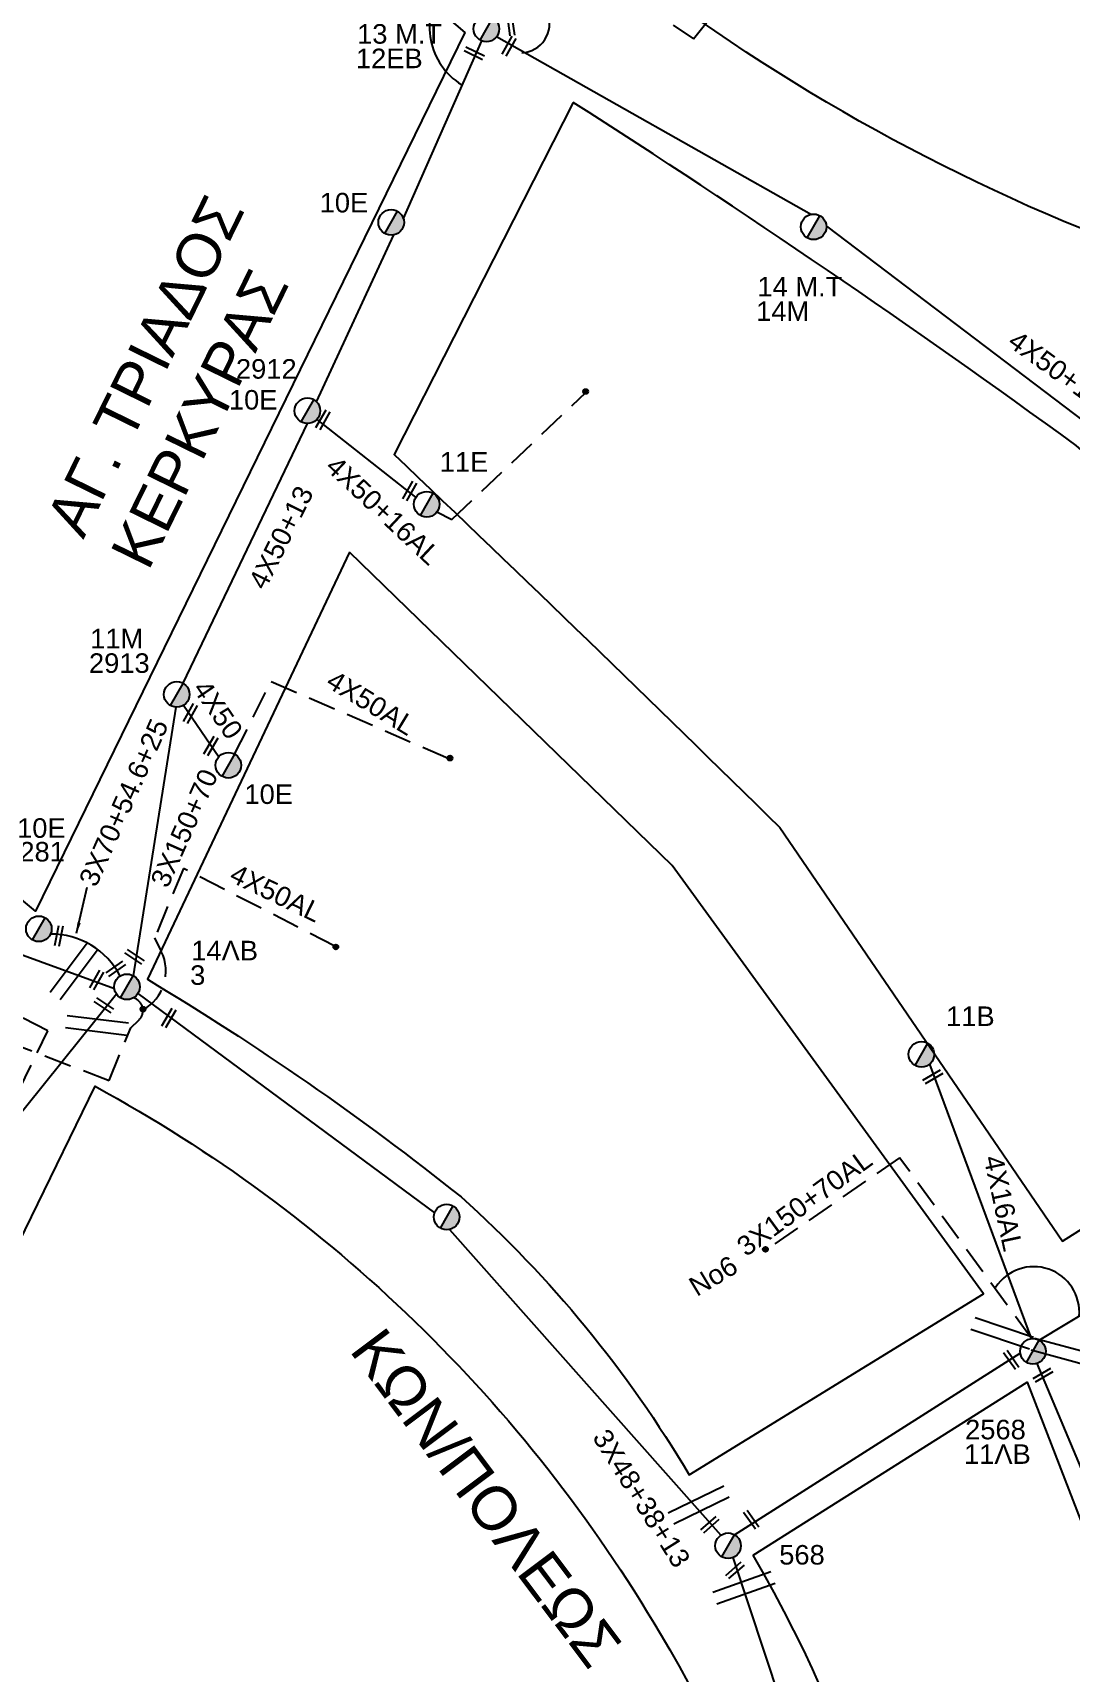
# Model space of a CAD drawing. Header units: millimetres. Extents: x 898 to 3196, y 765 to 1779.
# Drawn here: x 1254.3 to 1349.9, y 1395 to 1546 of the extents above; entities that cross this region are included whole.
import ezdxf
from ezdxf.enums import TextEntityAlignment as Align

# ---------------------------------------------------------------- set-up
doc = ezdxf.new("R2010")
doc.units = ezdxf.units.MM
doc.linetypes.add('DASHED', pattern=[19.05, 12.7, -6.35])
for name, color, linetype in [('Γυμνά εναέρια ΧΤ (3Φ)   4x16AL', 7, 'Continuous'), ('Γυμνά εναέρια ΧΤ (3Φ)   4x50AL', 7, 'Continuous'), ('Γυμνά εναέρια ΧΤ και ΦΟΠ (3Φ)   4x50+16AL', 7, 'Continuous'), ('Εναέρια παροχή ΧΤ 4x16', 7, 'SYN_LINE'), ('Επιγραφές - Σχήματα', 7, 'Continuous'), ('Καλώδια ΧΤ   3x150+70AL', 7, 'DASHED'), ('Καλώδια ΧΤ   3x150AL+50CU', 7, 'DASHED'), ('Καλώδια ΧΤ   3x48+38+16.5', 7, 'DASHED'), ('Καλώδια ΧΤ   4x50+13', 7, 'SYN_LINE'), ('Μηχανική τομή', 7, 'Continuous'), ('Στύλος ΦΜ', 7, 'Continuous'), ('Στύλος ΦΜ @ 1', 7, 'Continuous'), ('Συνδέσεις', 7, 'Continuous'), ('Συνεστραμμένα ΧΤ   3x70+54.6+25AL', 7, 'SYN_LINE'), ('Τομή', 7, 'Continuous'), ('Υπόβαθρο ΔΕΗ', 7, 'Continuous')]:
    doc.layers.add(name, color=color, linetype=linetype)
doc.styles.add('ar', font='arial.ttf')
doc.styles.get("Standard").update_dxf_attribs({"font": 'arial.ttf'})
doc.linetypes.add('SYN_LINE', pattern='A,0.5,-0.0001,["/\\/\\/\\/",Standard,S=0.1,R=0,X=0,Y=-0.05],-0.25', length=0.7501)
doc.dimstyles.new('ISO-25', dxfattribs={"dimtxt": 2.5, "dimasz": 2.5, "dimexe": 1.25, "dimexo": 0.625, "dimtad": 1, "dimtxsty": 'Standard', "dimcen": 2.5, "dimadec": 0, "dimazin": 0, "dimtfac": 1, "dimtmove": 0, "dimatfit": 3, "dimfxl": 1, "dimarcsym": 0})

# ---------------------------------------------------------------- blocks, each defined once
blk = doc.blocks.new('ΥΠΑΡΧΩΝ ΤΣΙΜΕΝΤΕΝΙΟΣ ΣΤΥΛΟΣ')
at = {"layer": 'Στύλος ΦΜ'}
blk.add_hatch(color=7, dxfattribs=at).paths.add_polyline_path([(-1.29, -2.28, 0.574793), (2.62, 0, 0.268822), (1.3, 2.27)])
at = {"layer": 'Στύλος ΦΜ', "color": 7}
blk.add_line((-1.29, -2.28), (1.3, 2.27), dxfattribs=at)
blk.add_circle((0, 0), 2.62, dxfattribs=at)
at = {"layer": 'Στύλος ΦΜ', "flags": 4}
for tag, p in [('ΑΡΙΘΜΟΣ', (-4.68, 8.05)), ('ΤΥΠΟΣ', (-4.91, 3.03))]:
    blk.add_attdef(tag, p, '', height=4, dxfattribs=at)
blk = doc.blocks.new('ΤΟΜΗ')
at = {"layer": 'Τομή', "ltscale": 40}
for p, q in [((-5.68, 0), (5.68, 0)), ((5.68, -2.33), (-5.68, -2.33))]:
    blk.add_line(p, q, dxfattribs=at)
blk = doc.blocks.new('A$C76D1674A')
at = {"layer": 'Τομή', "xscale": 0.5, "yscale": 0.5, "zscale": 0.5}
blk.add_blockref('ΤΟΜΗ', (2.84, 1.17), dxfattribs=at)
blk = doc.blocks.new('_ΣΥΝΔΕΣΗ')
at = {"layer": 'Συνδέσεις', "linetype": 'SYN_LINE', "ltscale": 40}
blk.add_hatch(color=256, dxfattribs=at).paths.add_polyline_path([(0.5, -0.01, 1), (-0.5, -0.01, 1)])
at = {"layer": 'Συνδέσεις'}
blk.add_circle((0, -0.01), 0.5, dxfattribs=at)
blk = doc.blocks.new('ΜΗΧΑΝΙΚΗ ΤΟΜΗ')
at = {"layer": 'Μηχανική τομή', "ltscale": 40}
for p, q in [((-1.89, 0.78), (1.89, 0.78)), ((1.89, 0), (-1.89, 0))]:
    blk.add_line(p, q, dxfattribs=at)

msp = doc.modelspace()

# ---------------------------------------------------------------- linework, layer by layer
at = {"layer": 'Γυμνά εναέρια ΧΤ (3Φ)   4x16AL', "color": 151}
msp.add_lwpolyline([(1346.35, 1425.7), (1336.96, 1451)], dxfattribs=at)
at = {"layer": 'Γυμνά εναέρια ΧΤ (3Φ)   4x50AL', "color": 2, "linetype": 'DASHED', "ltscale": 0.2}
msp.add_lwpolyline([(1272.94, 1479.56), (1276.3, 1486.26), (1292.79, 1479.12)], dxfattribs=at)
at = {"layer": 'Γυμνά εναέρια ΧΤ (3Φ)   4x50AL', "color": 2, "linetype": 'Continuous'}
msp.add_lwpolyline([(1268.24, 1484.07), (1271.48, 1479.32)], dxfattribs=at)
at = {"layer": 'Γυμνά εναέρια ΧΤ (3Φ)   4x50AL', "color": 2, "linetype": 'DASHED', "ltscale": 0.2}
msp.add_lwpolyline([(1282.16, 1461.87), (1268.23, 1469.03), (1265.57, 1462.62), (1266.18, 1461.38, -0.404502), (1264.49, 1456, -20.700286)], format="xyb", dxfattribs=at)
at = {"layer": 'Γυμνά εναέρια ΧΤ και ΦΟΠ (3Φ)   4x50+16AL', "color": 133, "linetype": 'Continuous'}
for points in [[(1297.06, 1545.68), (1326.06, 1529.3)], [(1327.45, 1528.22), (1361.25, 1502.56)]]:
    msp.add_lwpolyline(points, dxfattribs=at)
at = {"layer": 'Γυμνά εναέρια ΧΤ και ΦΟΠ (3Φ)   4x50+16AL', "color": 2, "linetype": 'Continuous'}
msp.add_lwpolyline([(1280.5, 1510.4), (1289.62, 1503.21)], dxfattribs=at)
at = {"layer": 'Γυμνά εναέρια ΧΤ και ΦΟΠ (3Φ)   4x50+16AL', "color": 30, "linetype": 'Continuous'}
msp.add_lwpolyline([(1243.62, 1434.56), (1262.05, 1457.46)], dxfattribs=at)
at = {"layer": 'Γυμνά εναέρια ΧΤ και ΦΟΠ (3Φ)   4x50+16AL', "color": 1}
for points in [[(1318.97, 1407.63), (1345.31, 1424.35)], [(1346.83, 1423.41), (1356.73, 1399.91)]]:
    msp.add_lwpolyline(points, dxfattribs=at)
at = {"layer": 'Εναέρια παροχή ΧΤ 4x16', "color": 133, "linetype": 'DASHED', "ltscale": 0.2}
msp.add_lwpolyline([(1310.16, 1548.83), (1315.22, 1545.47), (1322.55, 1554.78)], dxfattribs=at)
at = {"layer": 'Επιγραφές - Σχήματα', "linetype": 'Continuous'}
for centre, radius, start, end in [((1297.12, 1546.56), 6.24, 143.8704, 238.1921), ((1299.28, 1546.85), 2.66, 272.5378, 21.4984), ((1346.55, 1428.13), 4.2, 354.9859, 146.9128)]:
    msp.add_arc(centre, radius, start, end, dxfattribs=at)
at = {"layer": 'Καλώδια ΧΤ   3x150+70AL', "color": 2, "linetype": 'Continuous'}
msp.add_lwpolyline([(1263.61, 1459.14), (1267.54, 1483.89)], dxfattribs=at)
at = {"layer": 'Καλώδια ΧΤ   3x150+70AL', "color": 2, "ltscale": 0.2}
msp.add_lwpolyline([(1243.4, 1436.78), (1251.89, 1453.11), (1261.38, 1449.5), (1263.37, 1454.35), (1264.11, 1455.04, 0.582751), (1263.61, 1457.1)], format="xyb", dxfattribs=at)
at = {"layer": 'Καλώδια ΧΤ   3x150+70AL', "color": 151, "ltscale": 0.2}
msp.add_lwpolyline([(1346.35, 1425.7), (1334.19, 1442.37), (1321.9, 1433.87)], dxfattribs=at)
at = {"layer": 'Καλώδια ΧΤ   3x150AL+50CU', "color": 85, "ltscale": 0.2}
msp.add_lwpolyline([(1194.76, 1375.78), (1197, 1372.9), (1208.72, 1374.42), (1211.43, 1372.9), (1218.91, 1376.07), (1235.13, 1409.29), (1234.94, 1412.75), (1239.84, 1421.17), (1255.72, 1454.05), (1245.8, 1459.28), (1242.49, 1457.82), (1236.01, 1460.85), (1225.34, 1463.57), (1213.42, 1465.4), (1208.1, 1465.33), (1207.11, 1466.25, 0.485204), (1202.66, 1465.54)], format="xyb", dxfattribs=at)
at = {"layer": 'Καλώδια ΧΤ   3x48+38+16.5', "color": 27, "linetype": 'Continuous'}
msp.add_lwpolyline([(1222.89, 1472.2), (1261.86, 1457.96)], dxfattribs=at)
at = {"layer": 'Καλώδια ΧΤ   3x48+38+16.5', "color": 2, "linetype": 'Continuous'}
for points in [[(1264.03, 1457.5), (1291.36, 1437.29)], [(1292.73, 1435.76), (1317.72, 1407.58)]]:
    msp.add_lwpolyline(points, dxfattribs=at)
at = {"layer": 'Καλώδια ΧΤ   3x48+38+16.5', "color": 85, "linetype": 'Continuous'}
msp.add_lwpolyline([(1318.82, 1405.52), (1331.87, 1366.1)], dxfattribs=at)
at = {"layer": 'Καλώδια ΧΤ   4x50+13', "color": 2, "linetype": 'Continuous'}
for points in [[(1288.48, 1528.91), (1295.71, 1545.3)], [(1280.49, 1512.01), (1287.59, 1527.4)], [(1268.19, 1486.09), (1279.66, 1510.02)]]:
    msp.add_lwpolyline(points, dxfattribs=at)
at = {"layer": 'Καλώδια ΧΤ   4x50+13', "color": 2, "linetype": 'DASHED', "ltscale": 0.2}
msp.add_lwpolyline([(1291.57, 1501.89), (1292.96, 1501.17), (1305.33, 1512.92)], dxfattribs=at)
at = {"layer": 'Καλώδια ΧΤ   4x50+13', "color": 151, "linetype": 'Continuous'}
msp.add_lwpolyline([(1347.06, 1425.55), (1371.15, 1440.1)], dxfattribs=at)
at = {"layer": 'Συνεστραμμένα ΧΤ   3x70+54.6+25AL', "color": 2, "linetype": 'SYN_LINE', "ltscale": 8}
msp.add_arc((1256.08, 1455.89), 7.08, 27.0454, 90.843, dxfattribs=at)
at = {"layer": 'Υπόβαθρο ΔΕΗ'}
for points in [[(1311.48, 1550.27), (1364.58, 1614.25), (1508.48, 1528.1), (1508.31, 1520.51, -0.074946), (1437.71, 1510.31, -0.060429), (1360.66, 1524.33, -0.07756), (1311.48, 1550.27, -2.902324)], [(1178.71, 1528.32), (1245.7, 1611.47, 0.033031), (1271.03, 1570.91, 0.056488), (1294.13, 1546.06), (1254.59, 1465.1), (1178.71, 1528.32)], [(1304.12, 1539.62), (1287.62, 1507.18, -0.004242), (1323.15, 1472.8), (1349.2, 1434.69), (1393.01, 1462.41, 0.057304), (1350.46, 1508, 0.015398), (1304.12, 1539.62, 1.078405)], [(1283.51, 1498.18), (1264.9, 1458.81, -0.033001), (1293.79, 1438.76, -0.076969), (1314.81, 1413.14), (1341.91, 1429.83), (1313.23, 1469.31), (1283.51, 1498.18)], [(1224.88, 1376.72), (1260.1, 1448.95, -0.13593), (1312.13, 1398.52, -0.150273), (1325.38, 1345.69), (1245.29, 1346.53, 0.168927), (1224.88, 1376.72, -6.236232)], [(1320.71, 1405.75), (1345.95, 1421.68), (1375.44, 1345.41), (1337.54, 1345.82, 0.127238), (1320.71, 1405.75, -1.7532)]]:
    msp.add_lwpolyline(points, format="xyb", dxfattribs=at)

# ---------------------------------------------------------------- block references
at = {"layer": 'Γυμνά εναέρια ΧΤ και ΦΟΠ (3Φ)   4x50+16AL', "color": 6, "linetype": 'Continuous', "lineweight": 50}
for p, rotation in [((1256.88, 1456.92), 53.10619101082006), ((1257.37, 1454.32), 353.1166784670468)]:
    msp.add_blockref('A$C76D1674A', p, dxfattribs=dict(at, rotation=rotation))
at = {"layer": 'Γυμνά εναέρια ΧΤ και ΦΟΠ (3Φ)   4x50+16AL', "color": 1, "lineweight": 50}
for p, rotation in [((1340.76, 1426.54), 341.2610303538945), ((1346.32, 1424.62), 344.7829069345602), ((1317.37, 1401.23), 19.47753911235906)]:
    msp.add_blockref('A$C76D1674A', p, dxfattribs=dict(at, rotation=rotation))
at = {"layer": 'Καλώδια ΧΤ   3x48+38+16.5', "color": 2, "linetype": 'Continuous', "lineweight": 50, "rotation": 26.0675043688452}
msp.add_blockref('A$C76D1674A', (1313.4, 1408.59), dxfattribs=at)
at = {"layer": 'Μηχανική τομή'}
for p, xscale, yscale, zscale, rotation in [((1298.58, 1546.75), 0.4999999999999764, 0.4999999999999764, 0.4999999999999764, 97.6522100815161), ((1298.38, 1544.7), 0.4999999999999608, 0.4999999999999608, 0.4999999999999608, 60.25102283641273), ((1295.09, 1544.32), 0.4999999999999499, 0.4999999999999499, 0.4999999999999499, 153.9579999804342), ((1281.24, 1510.28), 0.4999999999999608, 0.4999999999999608, 0.4999999999999608, 60.25102283641273), ((1289.23, 1503.71), 0.4999999999999608, 0.4999999999999608, 0.4999999999999608, 60.25102283641273), ((1269.03, 1483.21), 0.4999999999999608, 0.4999999999999608, 0.4999999999999608, 60.25102283641273), ((1270.92, 1480.21), 0.4999999999999608, 0.4999999999999608, 0.4999999999999608, 60.25102283641273), ((1256.93, 1462.77), 0.4999999999999608, 0.4999999999999608, 0.4999999999999608, 78.63277684906889), ((1263.61, 1460.72), 0.5000000000000329, 0.5000000000000329, 0.5000000000000329, 326.673972634348), ((1260.4, 1458.65), 0.4999999999999608, 0.4999999999999608, 0.4999999999999608, 60.25102283641273), ((1262.1, 1459.62), 0.4999999999999608, 0.4999999999999608, 0.4999999999999608, 34.89007442660792), ((1260.79, 1456.25), 0.5000000000000329, 0.5000000000000329, 0.5000000000000329, 326.673972634348), ((1267.04, 1455.15), 0.4999999999999608, 0.4999999999999608, 0.4999999999999608, 60.25102283641273), ((1337.35, 1449.66), 0.4999999999997862, 0.4999999999997862, 0.4999999999997862, 30.26176277988493), ((1344.31, 1423.63), 0.4999999999998517, 0.4999999999998517, 0.4999999999998517, 305.1895477198746), ((1347.5, 1422.16), 0.4999999999997862, 0.4999999999997862, 0.4999999999997862, 30.26176277988493), ((1320.37, 1408.91), 0.4999999999998517, 0.4999999999998517, 0.4999999999998517, 305.1895477198746), ((1316.84, 1408.4), 0.5000000000000003, 0.5000000000000003, 0.5000000000000003, 41.09657273214179), ((1319.15, 1404.21), 0.5000000000000003, 0.5000000000000003, 0.5000000000000003, 41.09657273214179)]:
    msp.add_blockref('ΜΗΧΑΝΙΚΗ ΤΟΜΗ', p, dxfattribs=dict(at, xscale=xscale, yscale=yscale, zscale=zscale, rotation=rotation))
at = {"layer": 'Στύλος ΦΜ @ 1', "ltscale": 40}
ref = msp.add_blockref('ΥΠΑΡΧΩΝ ΤΣΙΜΕΝΤΕΝΙΟΣ ΣΤΥΛΟΣ', (1296.13, 1546.39), dxfattribs=dict(at, xscale=0.4499999999998181, yscale=0.4499999999998181, zscale=0.4499999999998181))
ref.add_attrib('ΤΥΠΟΣ', '12EB', (1284.11, 1542.77), dxfattribs={"layer": 'Στύλος ΦΜ', "height": 1.8, "flags": 4})
ref.add_attrib('ΑΡΙΘΜΟΣ', '13 M.T', (1284.22, 1545.03), dxfattribs={"layer": 'Στύλος ΦΜ', "height": 1.8, "flags": 4})
ref = msp.add_blockref('ΥΠΑΡΧΩΝ ΤΣΙΜΕΝΤΕΝΙΟΣ ΣΤΥΛΟΣ', (1287.36, 1528.56), dxfattribs=dict(at, xscale=0.4499999999998181, yscale=0.4499999999998181, zscale=0.4499999999998181))
ref.add_attrib('ΤΥΠΟΣ', '10E', (1280.77, 1529.48), dxfattribs={"layer": 'Στύλος ΦΜ', "height": 1.8, "flags": 4})
ref = msp.add_blockref('ΥΠΑΡΧΩΝ ΤΣΙΜΕΝΤΕΝΙΟΣ ΣΤΥΛΟΣ', (1326.27, 1528.15), dxfattribs=dict(at, xscale=0.4499999999998181, yscale=0.4499999999998181, zscale=0.4499999999998181))
ref.add_attrib('ΤΥΠΟΣ', '14M', (1320.98, 1519.48), dxfattribs={"layer": 'Στύλος ΦΜ', "height": 1.8, "flags": 4})
ref.add_attrib('ΑΡΙΘΜΟΣ', '14 M.T', (1321.09, 1521.74), dxfattribs={"layer": 'Στύλος ΦΜ', "height": 1.8, "flags": 4})
ref = msp.add_blockref('ΥΠΑΡΧΩΝ ΤΣΙΜΕΝΤΕΝΙΟΣ ΣΤΥΛΟΣ', (1279.64, 1511.2), dxfattribs=dict(at, xscale=0.4499999999998181, yscale=0.4499999999998181, zscale=0.4499999999998181))
ref.add_attrib('ΤΥΠΟΣ', '10E', (1272.41, 1511.31), dxfattribs={"layer": 'Στύλος ΦΜ', "height": 1.8, "flags": 4})
ref.add_attrib('ΑΡΙΘΜΟΣ', '2912', (1273.06, 1514.16), dxfattribs={"layer": 'Στύλος ΦΜ', "height": 1.8, "flags": 4})
ref = msp.add_blockref('ΥΠΑΡΧΩΝ ΤΣΙΜΕΝΤΕΝΙΟΣ ΣΤΥΛΟΣ', (1290.63, 1502.59), dxfattribs=dict(at, xscale=0.4499999999998181, yscale=0.4499999999998181, zscale=0.4499999999998181))
ref.add_attrib('ΤΥΠΟΣ', '11E', (1291.83, 1505.59), dxfattribs={"layer": 'Στύλος ΦΜ', "height": 1.8, "flags": 4})
ref = msp.add_blockref('ΥΠΑΡΧΩΝ ΤΣΙΜΕΝΤΕΝΙΟΣ ΣΤΥΛΟΣ', (1267.61, 1485.06), dxfattribs=dict(at, xscale=0.4499999999998181, yscale=0.4499999999998181, zscale=0.4499999999998181))
ref.add_attrib('ΤΥΠΟΣ', '2913', (1259.52, 1487.05), dxfattribs={"layer": 'Στύλος ΦΜ', "height": 1.8, "flags": 4})
ref.add_attrib('ΑΡΙΘΜΟΣ', '11M', (1259.63, 1489.31), dxfattribs={"layer": 'Στύλος ΦΜ', "height": 1.8, "flags": 4})
ref = msp.add_blockref('ΥΠΑΡΧΩΝ ΤΣΙΜΕΝΤΕΝΙΟΣ ΣΤΥΛΟΣ', (1272.36, 1478.54), dxfattribs=dict(at, xscale=0.4499999999998181, yscale=0.4499999999998181, zscale=0.4499999999998181))
ref.add_attrib('ΤΥΠΟΣ', '10E', (1273.84, 1474.97), dxfattribs={"layer": 'Στύλος ΦΜ', "height": 1.8, "flags": 4})
ref = msp.add_blockref('ΥΠΑΡΧΩΝ ΤΣΙΜΕΝΤΕΝΙΟΣ ΣΤΥΛΟΣ', (1254.9, 1463.46), dxfattribs=dict(at, xscale=0.4499999999998181, yscale=0.4499999999998181, zscale=0.4499999999998181))
ref.add_attrib('ΤΥΠΟΣ', '5281', (1251.71, 1469.67), dxfattribs={"layer": 'Στύλος ΦΜ', "height": 1.8, "flags": 4})
ref.add_attrib('ΑΡΙΘΜΟΣ', '10Ε', (1252.9, 1471.85), dxfattribs={"layer": 'Στύλος ΦΜ', "height": 1.8, "flags": 4})
ref = msp.add_blockref('ΥΠΑΡΧΩΝ ΤΣΙΜΕΝΤΕΝΙΟΣ ΣΤΥΛΟΣ', (1263.02, 1458.12), dxfattribs=dict(at, xscale=0.4499999999998181, yscale=0.4499999999998181, zscale=0.4499999999998181))
ref.add_attrib('ΤΥΠΟΣ', '3', (1268.84, 1458.3), dxfattribs={"layer": 'Στύλος ΦΜ', "height": 1.8, "flags": 4})
ref.add_attrib('ΑΡΙΘΜΟΣ', '14ΛB', (1268.94, 1460.56), dxfattribs={"layer": 'Στύλος ΦΜ', "height": 1.8, "flags": 4})
ref = msp.add_blockref('ΥΠΑΡΧΩΝ ΤΣΙΜΕΝΤΕΝΙΟΣ ΣΤΥΛΟΣ', (1336.2, 1451.9), dxfattribs=dict(at, xscale=0.4499999999998181, yscale=0.4499999999998181, zscale=0.4499999999998181))
ref.add_attrib('ΤΥΠΟΣ', '11B', (1338.47, 1454.51), dxfattribs={"layer": 'Στύλος ΦΜ', "height": 1.8, "flags": 4})
at = {"layer": 'Στύλος ΦΜ @ 1', "ltscale": 40, "xscale": 0.4499999999998181, "yscale": 0.4499999999998181, "zscale": 0.4499999999998181}
msp.add_blockref('ΥΠΑΡΧΩΝ ΤΣΙΜΕΝΤΕΝΙΟΣ ΣΤΥΛΟΣ', (1292.47, 1436.91), dxfattribs=at)
at = {"layer": 'Στύλος ΦΜ @ 1', "ltscale": 40}
ref = msp.add_blockref('ΥΠΑΡΧΩΝ ΤΣΙΜΕΝΤΕΝΙΟΣ ΣΤΥΛΟΣ', (1346.47, 1424.53), dxfattribs=dict(at, xscale=0.4499999999998181, yscale=0.4499999999998181, zscale=0.4499999999998181))
ref.add_attrib('ΤΥΠΟΣ', '11ΛB', (1340.12, 1414.16), dxfattribs={"layer": 'Στύλος ΦΜ', "height": 1.8, "flags": 4})
ref.add_attrib('ΑΡΙΘΜΟΣ', '2568', (1340.22, 1416.42), dxfattribs={"layer": 'Στύλος ΦΜ', "height": 1.8, "flags": 4})
ref = msp.add_blockref('ΥΠΑΡΧΩΝ ΤΣΙΜΕΝΤΕΝΙΟΣ ΣΤΥΛΟΣ', (1318.39, 1406.61), dxfattribs=dict(at, xscale=0.4499999999998181, yscale=0.4499999999998181, zscale=0.4499999999998181))
ref.add_attrib('ΤΥΠΟΣ', '568', (1323.1, 1404.88), dxfattribs={"layer": 'Στύλος ΦΜ', "height": 1.8, "flags": 4})
at = {"layer": 'Συνδέσεις', "xscale": 0.4500000000000455, "yscale": 0.4500000000000455, "zscale": 0.4500000000000455}
for p in [(1305.27, 1512.98), (1292.78, 1479.2), (1282.26, 1461.8), (1264.5, 1456.06), (1321.83, 1433.93)]:
    msp.add_blockref('_ΣΥΝΔΕΣΗ', p, dxfattribs=at)

# ---------------------------------------------------------------- texts
at = {"layer": 'Γυμνά εναέρια ΧΤ (3Φ)   4x16AL', "linetype": 'Continuous'}
msp.add_text('4X16AL', height=1.8, rotation=282.129, dxfattribs=at).set_placement((1343.74, 1438.18), align=Align.MIDDLE)
at = {"layer": 'Γυμνά εναέρια ΧΤ (3Φ)   4x50AL', "linetype": 'Continuous'}
for s, rotation, p in [('4X50AL', 328.6561, (1285.52, 1484.29)), ('4X50', 304.3552, (1271.41, 1483.67)), ('4X50AL', 334.2108, (1276.75, 1466.76))]:
    msp.add_text(s, height=1.8, rotation=rotation, dxfattribs=at).set_placement(p, align=Align.MIDDLE)
at = {"layer": 'Γυμνά εναέρια ΧΤ και ΦΟΠ (3Φ)   4x50+16AL', "linetype": 'Continuous'}
for rotation, p in [(324.0952, (1349.91, 1514.12)), (316.8646, (1286.63, 1502.01))]:
    msp.add_text('4X50+16AL', height=1.8, rotation=rotation, dxfattribs=at).set_placement(p, align=Align.MIDDLE)
at = {"layer": 'Επιγραφές - Σχήματα', "linetype": 'Continuous', "attachment_point": 1, "style": 'ar'}
for s, insert, char_height, width, rotation in [('ΑΓ. ΤΡΙΑΔΟΣ\\PΚΕΡΚΥΡΑΣ', (1255.41, 1501.06), 4, 34.0686, 63.855), ('Νο6', (1314.58, 1431.07), 1.8, 8.3548, 31.0128), ('ΚΩΝ/ΠΟΛΕΩΣ', (1286.63, 1427.02), 4, 25.2338, 306.8856)]:
    msp.add_mtext(s, dxfattribs=dict(at, insert=insert, char_height=char_height, width=width, rotation=rotation))
at = {"layer": 'Καλώδια ΧΤ   3x150+70AL', "linetype": 'Continuous'}
msp.add_text('3X150+70AL', height=1.8, rotation=36.1465, dxfattribs=at).set_placement((1325.42, 1438.23), align=Align.MIDDLE)
at = {"layer": 'Καλώδια ΧΤ   3x150+70AL', "linetype": 'Continuous', "char_height": 1.8, "width": 20.5368, "attachment_point": 1, "rotation": 65.9651, "style": 'ar'}
for s, insert in [('3Χ70+54.6+25', (1258.53, 1467.94)), ('3Χ150+70', (1265.12, 1467.85))]:
    msp.add_mtext(s, dxfattribs=dict(at, insert=insert))
at = {"layer": 'Καλώδια ΧΤ   3x48+38+16.5', "linetype": 'Continuous'}
msp.add_text('3X48+38+13', height=1.8, rotation=302.1046, dxfattribs=at).set_placement((1310.43, 1410.99), align=Align.MIDDLE)
at = {"layer": 'Καλώδια ΧΤ   4x50+13', "linetype": 'Continuous'}
msp.add_text('4X50+13', height=1.8, rotation=63.5802, dxfattribs=at).set_placement((1277.2, 1499.53), align=Align.MIDDLE)

# ---------------------------------------------------------------- leaders
at = {"layer": 'Επιγραφές - Σχήματα', "ltscale": 40}
msp.add_leader([(1258.38, 1463.05), (1259.37, 1467.31)], dimstyle='ISO-25', override={"dimasz": 1, "dimtad": 0}, dxfattribs=at)

doc.saveas('drawing.dxf')
